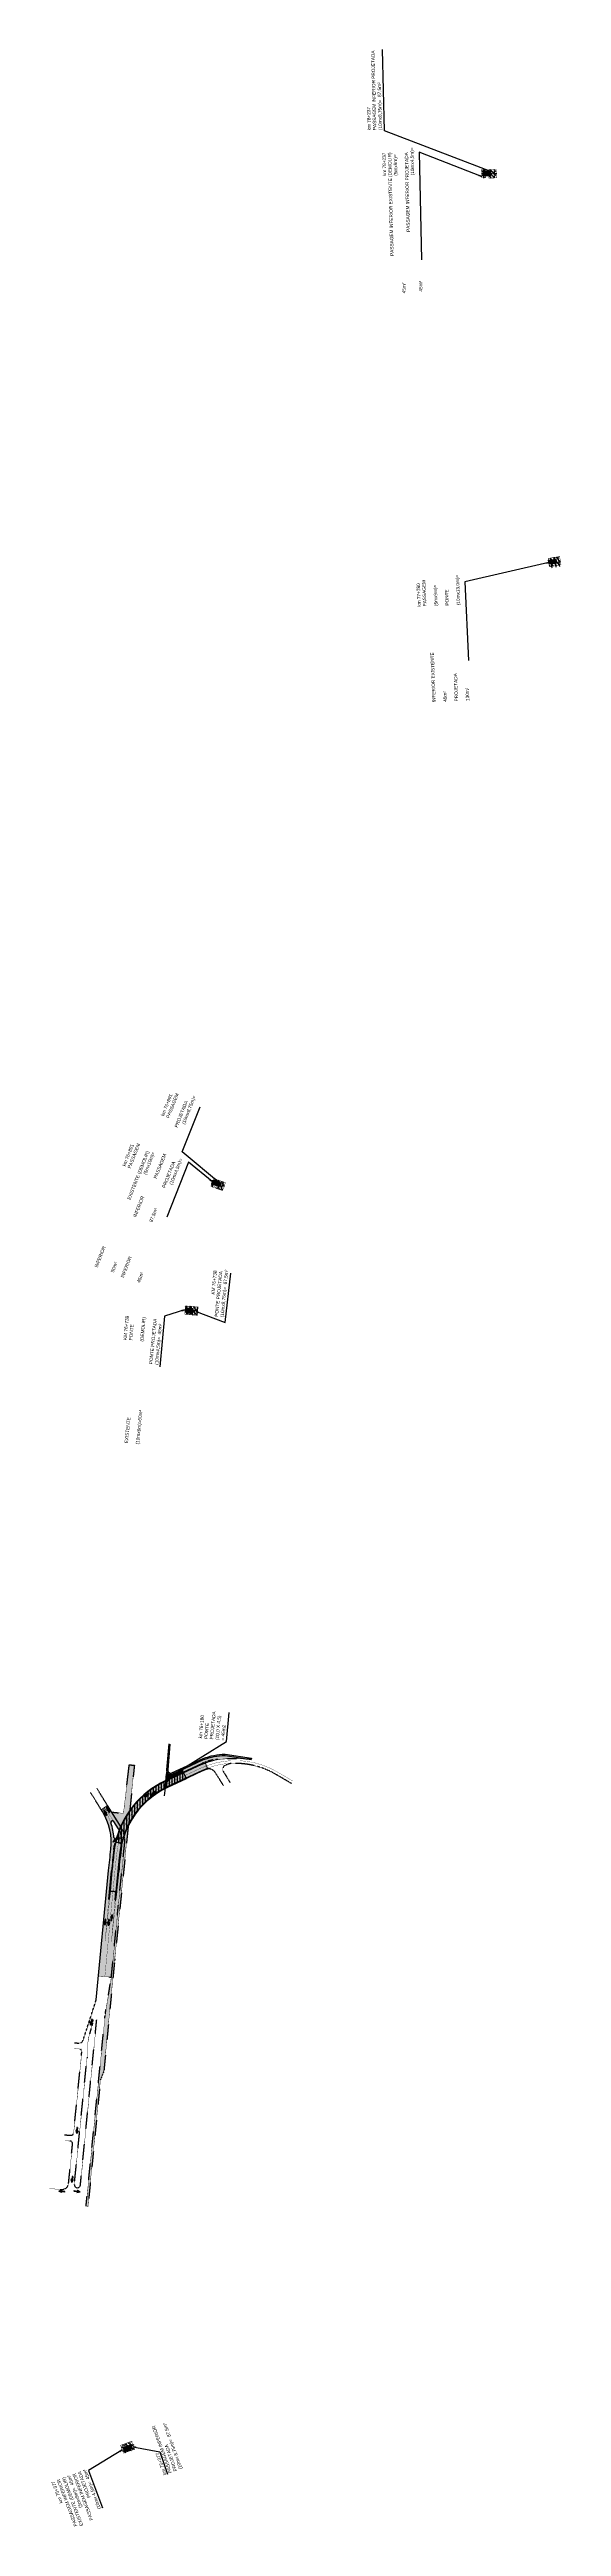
# Model space of a CAD drawing. Header units: metres. Extents: x 288915 to 323983, y 7382661 to 7464883.
# Drawn here: x 300301 to 300910, y 7445033 to 7447975 of the extents above; entities that cross this region are included whole.
import ezdxf

# ---------------------------------------------------------------- set-up
doc = ezdxf.new("R2010")
doc.units = ezdxf.units.M
for name, pattern in [('CENTER', [50.800000000000004, 31.75, -6.35, 6.35, -6.35]), ('DASHDOTX2', [2, 1, -0.5, 0, -0.5]), ('DASHED', [0.75, 0.5, -0.25]), ('Overhead 1_16_', [0.0025796875, 0.0015875, -0.0009921875])]:
    doc.linetypes.add(name, pattern=pattern)
doc.layers.get('0').update_dxf_attribs({"color": 255})
for name, color, linetype, lineweight in [('_CALÇADA', 54, 'Continuous', 30), ('_FAIXA DE TRANSITO', 254, 'Continuous', 30), ('_HATCH VIADUTO', 252, 'Continuous', 30), ('_PONTE NOVA', 20, 'Continuous', 25), ('_VIA EXISTENTE', 100, 'DASHED', 30), ('_VIADUTO', 10, 'Continuous', 30), ('_VIÁRIO', 250, 'Continuous', 30)]:
    doc.layers.add(name, color=color, linetype=linetype, lineweight=lineweight)
for name, color, linetype in [('_PASS. INFERIOR A CONSTRUIR', 10, 'Continuous'), ('_PONTE A DEMOLIR', 30, 'Continuous'), ('A-IMAGENS', 255, 'Continuous'), ('EIXO', 1, 'DASHDOTX2'), ('Indicacao_Obras_Planta$0$SETA_SENTIDO', 5, 'Continuous'), ('U-HZ-TEXTO-OAE', 2, 'Continuous')]:
    doc.layers.add(name, color=color, linetype=linetype)
doc.layers.add('_PASS. INFERIOR A DEMOLIR', color=10, linetype='Continuous', transparency=0.5)
doc.styles.add('ARIAL', font='arial.ttf')
doc.styles.add('DIM', font='arial.ttf', dxfattribs={"width": 0.8})
doc.dimstyles.new('U-1_2000', dxfattribs={"dimscale": 2, "dimtxt": 1.5, "dimasz": 0.75, "dimexe": 0.75, "dimexo": 0.75, "dimgap": 0.25, "dimtad": 1, "dimzin": 4, "dimtxsty": 'DIM', "dimblk": 'ARCHTICK', "dimcen": 0.7, "dimdle": 0.75, "dimclrd": 256, "dimclre": 256, "dimclrt": 256, "dimaunit": 1, "dimadec": 3, "dimazin": 2, "dimtfac": 1, "dimtofl": 0, "dimtmove": 0, "dimatfit": 3, "dimldrblk": 'CLOSEDBLANK', "dimfxl": 0, "dimtolj": 1, "dimtzin": 0, "dimlwd": -1, "dimlwe": -1, "dimarcsym": 0})

# ---------------------------------------------------------------- blocks, each defined once
blk = doc.blocks.new('_ArchTick')
at = {"color": 0, "linetype": 'ByBlock', "const_width": 0.15}
blk.add_lwpolyline([(-0.5, -0.5), (0.5, 0.5)], dxfattribs=at)
blk = doc.blocks.new('SETA')
at = {"layer": 'Indicacao_Obras_Planta$0$SETA_SENTIDO', "linetype": 'Continuous'}
for p, q in [((300393.9754370065, 7446913.665351719), (300395.679115807, 7446916.982485402)), ((300393.9754370065, 7446913.665351719), (300395.0112644284, 7446913.572284254)), ((300394.6655083974, 7446909.724069593), (300395.0112644284, 7446913.572284254)), ((300394.6655083974, 7446909.724069593), (300395.3826196893, 7446909.659638272)), ((300395.3826196893, 7446909.659638272), (300395.7283757202, 7446913.507852933)), ((300396.7642031424, 7446913.41478547), (300395.679115807, 7446916.982485402)), ((300395.7283757206, 7446913.507852933), (300396.7642031424, 7446913.41478547))]:
    blk.add_line(p, q, dxfattribs=at)
at = {"layer": 'Indicacao_Obras_Planta$0$SETA_SENTIDO'}
for points in [[(300396.7642031426, 7446913.41478547), (300393.9754370067, 7446913.665351719), (300395.679115807, 7446916.982485402)], [(300395.3826196899, 7446909.659638273), (300394.6655083976, 7446909.724069593), (300395.7283757207, 7446913.507852934), (300395.0112644286, 7446913.572284255)]]:
    blk.add_solid(points, dxfattribs=at)
blk = doc.blocks.new('PI SIMPLES 10 - MRS')
at = {"layer": '_PASS. INFERIOR A CONSTRUIR', "lineweight": -3}
h = blk.add_hatch(dxfattribs=at)
h.set_pattern_fill('ANSI31', color=160, scale=0.9999999999999998, angle=-91.31010274156246)
h.set_pattern_definition([(313.6898972584376, (-6427578.618084036, 3651798.303308021), (2.295807432994247, 2.193146878484967), [])])
h.paths.add_polyline_path([(-62.59785503800958, 15.97804479533806), (-58.09690314531326, 16.01226815767586), (-57.94764558505267, 6.313110889866948), (-62.446707139723, 6.278891269583255)])
at = {"layer": '_PASS. INFERIOR A CONSTRUIR', "color": 160, "lineweight": 30, "const_width": 0.4999999999999999, "flags": 128}
blk.add_lwpolyline([(-62.6025283196941, 16.27799232723191), (-62.44668064452708, 6.278883649036288), (-57.94767207931727, 6.313118509948254), (-58.10152393206954, 16.31223256420344)], close=True, dxfattribs=at)
at = {"layer": 'EIXO', "color": 160}
blk.add_line((-57.74068102519959, 11.33758159866557), (-62.80902926344424, 11.25352806318551), dxfattribs=at)
at = {"layer": 'EIXO', "color": 160, "ltscale": 0.5}
blk.add_line((-60.35700775031, 16.58305234275758), (-60.19717636145651, 6.296001079492271), dxfattribs=at)
blk = doc.blocks.new('PI MODULO DUPLO')
at = {"layer": '_PASS. INFERIOR A CONSTRUIR', "lineweight": -3}
h = blk.add_hatch(dxfattribs=at)
h.set_pattern_fill('ANSI31', color=256, scale=0.9999999999999999, angle=25.81050443779591)
h.set_pattern_definition([(70.8105044377959, (0, 0), (-2.998586356760458, 1.043601869033415), [])])
h.paths.add_polyline_path([(320171.362437691, 7385549.147346584), (320167.274849743, 7385556.883931733), (320176.1142775377, 7385561.586555734), (320180.2018654857, 7385553.849970586)])
at = {"layer": '_PASS. INFERIOR A CONSTRUIR', "lineweight": 30, "const_width": 0.4999999999999999, "flags": 128}
blk.add_lwpolyline([(320171.362437691, 7385549.147346584), (320167.274849743, 7385556.883931733), (320176.1142775377, 7385561.586555734), (320180.2018654857, 7385553.849970586)], close=True, dxfattribs=at)
at = {"layer": 'EIXO', "ltscale": 0.5}
for p, q in [((320177.1013020729, 7385559.704651429), (320168.2618742782, 7385555.002027427)), ((320179.2148409504, 7385555.731874892), (320170.3754131558, 7385551.029250889))]:
    blk.add_line(p, q, dxfattribs=at)
at = {"layer": 'EIXO'}
blk.add_line((320171.2586437064, 7385560.041326604), (320176.1746286922, 7385550.800848457), dxfattribs=at)
blk = doc.blocks.new('PONTE SIMPLES 10')
at = {"layer": '_PASS. INFERIOR A CONSTRUIR', "lineweight": -3}
h = blk.add_hatch(dxfattribs=at)
h.set_pattern_fill('ANSI31', color=256, scale=0.9999999999999998, angle=-42.12060717935838)
h.set_pattern_definition([(120, (-1.862645149230957e-09, 52.61710597015917), (-2.749630657015592, -1.587499999999999), [])])
h.paths.add_polyline_path([(-8.631162291392684, 95.85278966836631), (-4.132705775089562, 95.92290331656113), (-4.306233495473862, 105.9176003090106), (-8.804703824222088, 105.8483843770809)])
at = {"layer": '_PASS. INFERIOR A CONSTRUIR', "lineweight": 30, "const_width": 0.4999999999999999, "flags": 128}
blk.add_lwpolyline([(-8.631162291392684, 95.85278966836631), (-4.132705775089562, 95.92290331656113), (-4.306233495473862, 105.9176003090106), (-8.804703824222088, 105.8483843770809)], close=True, dxfattribs=at)
at = {"layer": 'A-IMAGENS', "color": 20, "linetype": 'CENTER', "ltscale": 0.05}
blk.add_line((-6.381428583525121, 95.88740530563518), (-6.485343149863183, 108.4722835253924), dxfattribs=at)
blk = doc.blocks.new('PONTE TRIPLA 10')
at = {"layer": '_PASS. INFERIOR A CONSTRUIR', "lineweight": -3}
h = blk.add_hatch(dxfattribs=at)
h.set_pattern_fill('ANSI31', color=256, scale=0.9999999999999998, angle=-42.12060717935838)
h.set_pattern_definition([(120, (84.42160091176629, 53.78448034124449), (-2.749630657015592, -1.587499999999999), [])])
h.paths.add_polyline_path([(75.79043862223625, 97.02016403898597), (89.53634487371892, 97.23435599077493), (89.36262338142842, 107.2428214871325), (75.61670331656933, 107.0295272516087)])
at = {"layer": '_PASS. INFERIOR A CONSTRUIR', "lineweight": 30, "const_width": 0.4999999999999999, "flags": 128}
blk.add_lwpolyline([(75.79043862223625, 97.02016403898597), (89.53634487371892, 97.23435599077493), (89.36262338142842, 107.2428214871325), (75.61670331656933, 107.0295272516087)], close=True, dxfattribs=at)
at = {"layer": 'A-IMAGENS', "color": 20, "linetype": 'CENTER', "ltscale": 0.05}
for p, q in [((77.79926557807916, 97.02734542551126), (77.7003739398598, 109.0039072130495)), ((82.0491207037121, 97.06243689358234), (81.95022906549275, 109.0389986811206)), ((87.04851379897445, 97.14033861598), (86.94715831801295, 109.4152911598794))]:
    blk.add_line(p, q, dxfattribs=at)

msp = doc.modelspace()

# ---------------------------------------------------------------- hatches: boundary and pattern name
h = msp.add_hatch()
h.set_pattern_fill('ANSI31', color=130, angle=45)
h.set_pattern_definition([(90, (0, 0), (-3.175, 6.661338147750939e-16), [])])
edge = h.paths.add_edge_path()
edge.add_line((300464.0918409543, 7445921.674858171), (300460.719815007, 7445928.929473322))
edge.add_line((300460.719815007, 7445928.929473322), (300438.8675668553, 7445918.772304924))
edge.add_arc((300484.1791655137, 7445821.288413817), 107.4999999923841, 114.9295299574548, 166.5128476936389)
edge.add_line((300379.6437744553, 7445846.360350613), (300387.4231523957, 7445844.494532061))
edge.add_arc((300484.179165521, 7445821.288413811), 99.50000000074412, 114.9791433986272, 166.512847691029, ccw=False)
edge.add_line((300442.1614773939, 7445911.481339723), (300464.0918566771, 7445921.674824345))
edge.add_line((300464.0918566771, 7445921.674824345), (300464.0918409543, 7445921.674858171))
at = {"layer": '_CALÇADA', "linetype": 'Overhead 1_16_'}
h = msp.add_hatch(color=256, dxfattribs=at)
h.dxf.hatch_style = 1
h.paths.add_polyline_path([(300484.5904052936, 7445944.155893418, -0.07886514230125992), (300509.9847528659, 7445949.079212524), (300541.107230796, 7445944.381195513), (300541.331123092, 7445945.864392142), (300510.0724890225, 7445950.582962267, 0.07947580611589573), (300484.0165477332, 7445945.543277477), (300446.8941615581, 7445928.288378799, -0.5759115965812602), (300441.9312931823, 7445931.756547024), (300444.5341866742, 7445962.60489465), (300443.0394979495, 7445962.73101212), (300440.4366044576, 7445931.882664495, 0.5759115965820366), (300447.5264164233, 7445926.928138458)])
h = msp.add_hatch(color=256, dxfattribs=at)
h.dxf.hatch_style = 1
h.paths.add_polyline_path([(300375.2085623666, 7445881.752815549), (300389.2338640695, 7445880.278461341), (300396.1829455558, 7445937.952191903), (300402.2102390288, 7445937.365833262), (300378.7425491263, 7445705.374904067), (300365.9648165654, 7445573.941123405), (300361.8830092431, 7445563.859827976), (300347.0908407015, 7445413.340775383), (300344.7998159304, 7445413.569864574), (300367.4434766092, 7445640.01960353), (300367.9221492887, 7445643.999228004), (300371.4086032927, 7445664.2165072), (300374.8555492935, 7445685.560217079), (300383.1957072921, 7445771.002073377), (300390.8305327183, 7445845.931454683), (300390.8191006822, 7445850.06647547), (300390.6098929941, 7445852.051436489), (300390.3168228373, 7445853.783970042), (300389.9206310476, 7445855.504757447), (300388.5108607817, 7445859.63943868), (300386.7509503261, 7445863.132495352)])
at = {"layer": '_CALÇADA', "linetype": 'Overhead 1_16_', "true_color": 0x636466}
h = msp.add_hatch(color=251, dxfattribs=at)
h.dxf.hatch_style = 1
edge = h.paths.add_edge_path()
edge.add_line((300447.2656894216, 7445922.947337602), (300450.9656142247, 7445924.667103872))
edge.add_line((300450.9656142247, 7445924.667103872), (300449.4903528729, 7445927.840998001))
edge.add_line((300449.4903528729, 7445927.840998001), (300447.526416425, 7445926.928138459))
edge.add_arc((300445.4189002066, 7445931.462272927), 4.999999998548144, 175.1769736196638, 294.9295299857438, ccw=False)
edge.add_line((300440.4366044587, 7445931.882664493), (300438.6413508261, 7445910.606108896))
edge.add_arc((300453.5882380649, 7445909.344934197), 14.99999999174204, 114.929529353455, 175.1769736146049, ccw=False)
h = msp.add_hatch(color=251, dxfattribs=at)
h.dxf.hatch_style = 1
h.paths.add_polyline_path([(300482.7629179662, 7445939.602691937, -0.0181928558191991), (300490.7500774071, 7445942.542102241, -0.02474757311463554), (300498.7978132611, 7445944.375149066, -0.3101057868410927), (300499.1337185449, 7445944.241889358, -0.03467301683724053), (300541.1072307975, 7445944.381195513), (300509.9847528659, 7445949.079212524, 0.07886514230125997), (300484.5904052936, 7445944.155893418), (300459.1407812361, 7445932.32662462), (300460.5936762976, 7445929.200849583)])
at = {"layer": '_HATCH VIADUTO', "linetype": 'Overhead 1_16_', "transparency": 33554610}
h = msp.add_hatch(color=256, dxfattribs=at)
h.dxf.hatch_style = 1
h.paths.add_polyline_path([(300442.0288411777, 7445911.971103217), (300482.358950048, 7445930.716987142, -0.0113114989535434), (300486.2963086613, 7445932.439909466, -0.08655253332861759), (300489.6519408349, 7445933.180376732), (300489.6477859505, 7445933.273664721), (300486.520052661, 7445940.028343965, 0.009078280489335655), (300483.1406784119, 7445938.700155523, 0.009259037984007163), (300479.7460144908, 7445937.220064152, 0.001357418396531477), (300479.2530184871, 7445936.992539634), (300439.078318472, 7445918.318891475, 0.2623672635519873), (300377.8183363864, 7445832.966342821, 0.003013392291858199), (300375.623954335, 7445811.805460809), (300373.3220065215, 7445788.222850704), (300380.2888945366, 7445787.542798217), (300382.5908423493, 7445811.125408314, -0.003013392293000045), (300384.77652147, 7445832.202366157, -0.2623672635551198)])
at = {"layer": '_PASS. INFERIOR A DEMOLIR'}
h = msp.add_hatch(color=256, dxfattribs=at)
h.dxf.hatch_style = 1
h.paths.add_polyline_path([(300816.5895563274, 7447830.597345274), (300816.7246809821, 7447825.599170676), (300825.7215038441, 7447825.842607158), (300825.5862635357, 7447830.840777829)])
h = msp.add_hatch(color=256, dxfattribs=at)
h.dxf.hatch_style = 1
h.paths.add_polyline_path([(300895.1725250088, 7447363.989004519), (300894.4912001269, 7447368.75055273), (300903.0858349877, 7447369.953578051), (300903.8059584615, 7447365.23185451)])
h = msp.add_hatch(color=256, dxfattribs=at)
h.dxf.hatch_style = 1
h.paths.add_polyline_path([(300495.936830449, 7446632.598393137), (300505.3440297894, 7446629.206549895), (300503.6465816642, 7446624.498716498), (300494.2409088287, 7446627.894793466)])
h = msp.add_hatch(color=256, dxfattribs=at)
h.dxf.hatch_style = 1
h.paths.add_polyline_path([(300471.8467469858, 7446474.712250316), (300472.2492876104, 7446479.696020079), (300463.2785020373, 7446480.4205932), (300462.8759614136, 7446475.436823438)])
h = msp.add_hatch(color=256, dxfattribs=at)
h.dxf.hatch_style = 1
h.paths.add_polyline_path([(300388.7670030119, 7445126.543588549), (300390.4826024147, 7445121.847130449), (300398.9362269952, 7445124.935209375), (300397.2206275919, 7445129.631667475)])
at = {"layer": '_PONTE NOVA', "linetype": 'Overhead 1_16_', "ltscale": 0.3}
h = msp.add_hatch(dxfattribs=at)
h.set_pattern_fill('ANSI31', color=256, scale=0.2, angle=10)
h.set_pattern_definition([(55, (0, 0), (-0.5201615481235097, 0.3642210370829143), [])])
h.paths.add_polyline_path([(300449.4903528733, 7445927.840998), (300450.9594156176, 7445924.680439625), (300460.5936762976, 7445929.200849583), (300459.1407812361, 7445932.32662462)])
at = {"layer": '_VIÁRIO', "linetype": 'Overhead 1_16_', "true_color": 0x636466}
h = msp.add_hatch(color=251, dxfattribs=at)
h.dxf.hatch_style = 1
h.paths.add_polyline_path([(300359.4288686889, 7445687.066047582), (300374.8555492933, 7445685.560217077), (300387.0695564387, 7445810.688235458, -0.004836261780595268), (300390.6923871962, 7445844.424691008, 0.169581016102569), (300386.3887992925, 7445863.731734232), (300370.3115697058, 7445889.646127966), (300362.9810755717, 7445884.390080208), (300364.2341572272, 7445882.370276289, -0.1683276157444111), (300374.3147480035, 7445837.659497404, 0.003617625420188585), (300371.642875701, 7445812.194064604)])
h.paths.add_polyline_path([(300372.8330957629, 7445778.223046648), (300373.804599315, 7445788.175743816), (300374.0786782715, 7445790.828013368), (300373.8196413798, 7445788.174275528)], flags=16)
h.paths.add_polyline_path([(300379.345199787, 7445850.555852427, -0.4937687969226068), (300378.010446378, 7445851.416052497, 0.06096916733985142), (300374.4133310524, 7445868.90858216, -0.8908321475899099), (300378.0083919496, 7445870.600804549), (300383.4146696776, 7445861.886591138, -0.1045467321465877), (300387.1420995175, 7445851.577628068, -0.569358175503137), (300385.7985461556, 7445850.50389294, 0.1782932157928858)], flags=16)
h.paths.add_polyline_path([(300360.4764573346, 7445792.841179609), (300373.2914035608, 7445791.590285949), (300374.0921981666, 7445799.794132643), (300361.2772519403, 7445801.045026303)], flags=25)

# ---------------------------------------------------------------- linework, layer by layer
at = {"color": 130}
msp.add_lwpolyline([(300464.0918409543, 7445921.674858171), (300460.719815007, 7445928.929473322), (300438.8675668553, 7445918.772304924, 0.2289539671605371), (300379.6437744553, 7445846.360350613), (300387.4231523957, 7445844.494532061, -0.2287261511256367), (300442.1614773939, 7445911.481339723), (300464.0918566771, 7445921.674824345)], format="xyb", close=True, dxfattribs=at)
at = {"layer": '_CALÇADA', "linetype": 'Continuous'}
msp.add_lwpolyline([(300444.5341866742, 7445962.60489465), (300441.9312931822, 7445931.756547024, 0.5759115965519006), (300446.8941615582, 7445928.288378799), (300484.0165477332, 7445945.543277477, -0.07947580611589576), (300510.0724890225, 7445950.582962267), (300541.331123092, 7445945.864392142)], format="xyb", dxfattribs=at)
at = {"layer": '_CALÇADA', "linetype": 'Overhead 1_16_'}
msp.add_lwpolyline([(300375.2085623666, 7445881.752815549), (300389.2338640695, 7445880.278461341), (300396.1829455558, 7445937.952191903), (300402.2102390288, 7445937.365833262), (300378.7425491263, 7445705.374904067), (300365.9648165654, 7445573.941123405), (300361.8830092431, 7445563.859827976), (300347.0908407015, 7445413.340775383), (300344.7998159304, 7445413.569864574), (300367.4434766092, 7445640.01960353), (300367.9221492887, 7445643.999228004), (300371.4086032927, 7445664.2165072), (300374.8555492935, 7445685.560217079), (300383.1957072921, 7445771.002073377), (300390.8305327183, 7445845.931454683), (300390.8191006822, 7445850.06647547), (300390.6098929941, 7445852.051436489), (300390.3168228373, 7445853.783970042), (300389.9206310476, 7445855.504757447), (300388.5108607817, 7445859.63943868), (300386.7509503261, 7445863.132495352)], close=True, dxfattribs=at)
at = {"layer": '_FAIXA DE TRANSITO', "ltscale": 0.005, "const_width": 0.3}
for points in [[(300499.7339514459, 7445943.496916485, 0.05378052835324806), (300479.5061047659, 7445936.621562165), (300439.3314046813, 7445917.947913974, 0.2623672636213739), (300378.3004318671, 7445832.914440244, 0.003013392288418998), (300376.1065471286, 7445811.758353923), (300373.8045993149, 7445788.175743815)], [(300490.0699016071, 7445934.368102111, 0.02261766871877606), (300482.0907726723, 7445931.089410109), (300441.7607129115, 7445912.343549009, 0.2623672636230598), (300384.2793839196, 7445832.255736979, 0.003013392288377861), (300382.093207492, 7445811.173983501), (300379.7912596782, 7445787.591373393)]]:
    msp.add_lwpolyline(points, format="xyb", dxfattribs=at)
at = {"layer": '_FAIXA DE TRANSITO', "linetype": 'DASHED', "ltscale": 0.02, "const_width": 0.3}
for points in [[(300590.5978703272, 7445918.640137949), (300571.9403295749, 7445929.540553254, 0.2457371866112253), (300480.8262629421, 7445933.809890791), (300440.4962031813, 7445915.064029692, 0.2623672636238968), (300381.297304598, 7445832.583155548, 0.00301339228835057), (300379.1073983427, 7445811.465434566), (300376.8054505289, 7445787.882824459)], [(300514.6688708639, 7445939.672249152, 0.06623353811778068), (300490.0699016071, 7445934.368102111)], [(300531.0234941689, 7445945.444082136, 0.07918332248507917), (300499.7339514459, 7445943.496916485)]]:
    msp.add_lwpolyline(points, format="xyb", dxfattribs=at)
at = {"layer": '_FAIXA DE TRANSITO', "ltscale": 0.005, "const_width": 0.3}
for points in [[(300374.4133310525, 7445868.90858216), (300366.6463226387, 7445887.018104088), (300378.0083919498, 7445870.600804549)], [(300367.4929852111, 7445728.506667717), (300372.7748115071, 7445777.625945848)], [(300371.7833401438, 7445777.606440218), (300367.4929852111, 7445728.506667717)], [(300374.9575080845, 7445727.778040053), (300380.2617830869, 7445777.020625026)], [(300379.2501226147, 7445776.9009613), (300374.9575080845, 7445727.778040053)]]:
    msp.add_lwpolyline(points, dxfattribs=at)
at = {"layer": '_FAIXA DE TRANSITO', "linetype": 'DASHED', "ltscale": 0.02, "const_width": 0.3}
msp.add_lwpolyline([(300367.1422089911, 7445686.31313233), (300376.805450529, 7445787.882824462)], dxfattribs=at)
at = {"layer": '_PASS. INFERIOR A DEMOLIR', "transparency": 33554687}
for points, elevation in [([(300816.5895563274, 7447830.597345274), (300816.7246809821, 7447825.599170676), (300825.7215038441, 7447825.842607158), (300825.5862635357, 7447830.840777829), (300816.5895563274, 7447830.597345274)], 687.7017235200472), ([(300471.8467469858, 7446474.712250316), (300472.2492876104, 7446479.696020079), (300463.2785020373, 7446480.4205932), (300462.8759614136, 7446475.436823438), (300471.8467469858, 7446474.712250316)], 674.6924140006638), ([(300388.7670030119, 7445126.543588549), (300390.4826024147, 7445121.847130449), (300398.9362269952, 7445124.935209375), (300397.2206275919, 7445129.631667475), (300388.7670030118, 7445126.543588549)], 674.6924140006638)]:
    msp.add_lwpolyline(points, close=True, dxfattribs=dict(at, elevation=elevation))
at = {"layer": '_PASS. INFERIOR A DEMOLIR', "elevation": 679.500531800961}
msp.add_lwpolyline([(300895.1725250088, 7447363.989004519), (300894.4912001269, 7447368.75055273), (300903.0858349877, 7447369.953578051), (300903.8059584615, 7447365.23185451), (300895.1725250088, 7447363.989004519)], close=True, dxfattribs=at)
at = {"layer": '_PASS. INFERIOR A DEMOLIR', "transparency": 33554687, "elevation": 669.391}
msp.add_lwpolyline([(300495.936830449, 7446632.598393137), (300505.3440297894, 7446629.206549895), (300503.6465816642, 7446624.498716498), (300494.2409088287, 7446627.894793466), (300495.936830449, 7446632.598393137)], dxfattribs=at)
at = {"layer": '_PONTE A DEMOLIR'}
msp.add_line((300476.9203025306, 7446471.838469959), (300477.8528217503, 7446481.795020756), dxfattribs=at)
at = {"layer": '_VIA EXISTENTE', "ltscale": 0.02}
for p, q in [((300370.3115697059, 7445889.646127968), (300357.6940745816, 7445909.983881732)), ((300338.072655182, 7445438.717069123), (300357.4226568229, 7445634.839523803)), ((300353.5726526203, 7445634.681790804), (300349.8314497579, 7445621.536739839)), ((300330.5134432692, 7445600.92117525), (300337.0508896776, 7445600.325133418)), ((300331.0238416041, 7445607.741375498), (300336.0774524852, 7445607.275085059)), ((300330.0563583313, 7445500.573600878), (300339.7634239821, 7445597.037154032)), ((300330.8749837233, 7445439.447194749), (300345.5107334973, 7445584.889263376)), ((300319.3108451947, 7445498.331053732), (300326.8929995602, 7445497.879283108)), ((300319.9746971732, 7445491.386316498), (300325.9856907546, 7445490.958015124)), ((300324.0284025882, 7445440.671046373), (300328.7573972914, 7445487.665230643)), ((300301.3563878797, 7445434.454552222), (300315.5255418097, 7445433.490489425))]:
    msp.add_line(p, q, dxfattribs=at)
for points in [[(300508.1432837199, 7445913.304599186), (300498.5579543223, 7445928.52040787, 0.2652438301303562), (300489.8123688833, 7445933.186232067, 0.2652438301303562)], [(300588.9822580565, 7445915.694729236), (300570.3247173042, 7445926.595144541, 0.1472222825779819), (300517.0900851978, 7445939.419801841, 0.08464489503575857), (300513.8129813434, 7445938.670345907), (300510.2882544186, 7445937.20615747, 0.4595190875937557), (300507.9330275194, 7445929.992828896), (300515.992399108, 7445916.725480121)]]:
    msp.add_lwpolyline(points, format="xyb", dxfattribs=at)
at = {"layer": '_VIA EXISTENTE', "ltscale": 0.02, "flags": 128}
for points in [[(300362.9810755717, 7445884.390080208), (300350.0463127161, 7445905.239228061)], [(300341.2908132293, 7445610.704812098), (300356.0478916634, 7445655.991489536)]]:
    msp.add_lwpolyline(points, dxfattribs=at)
at = {"layer": '_VIA EXISTENTE', "ltscale": 0.02}
for centre, radius, start, end in [((300336.5368449343, 7445612.253936189), 5, 264.7283155288404, 341.9513264572742), ((300336.7784989903, 7445597.337525125), 3, 354.2537064266251, 84.7905464342062), ((300446.0118694654, 7445594.162904433), 100, 164.1131575892177, 179.7883693362175), ((300246.0132337703, 7445594.901633129), 100, 354.2537064266139, 359.7883693362176), ((300325.7724722996, 7445487.965601736), 3, 354.2537064267039, 85.92439132845114), ((300327.0714333394, 7445500.873971971), 3, 266.5901533652471, 354.2537064265919), ((300316.06860261, 7445441.472035953), 8, 266.1076202253574, 354.2537064266253), ((300334.4741120686, 7445439.085016581), 3.617305332862133, 174.2537035248155, 354.5686886333995)]:
    msp.add_arc(centre, radius, start, end, dxfattribs=at)
at = {"layer": '_VIADUTO', "linetype": 'Overhead 1_16_'}
for q in [(300486.2862920769, 7445940.533175298), (300489.6741879087, 7445932.680871923)]:
    msp.add_line((300489.6477859505, 7445933.273664721), q, dxfattribs=at)
at = {"layer": '_VIADUTO', "ltscale": 0.005}
msp.add_line((300372.8243716632, 7445788.271425881), (300380.7865293949, 7445787.49422304), dxfattribs=at)
at = {"layer": '_VIADUTO', "ltscale": 0.005, "const_width": 0.5}
for points in [[(300479.5384816665, 7445937.676599246), (300438.8675668553, 7445918.772304924, 0.2623672636207467), (300377.3213231637, 7445833.020912561, 0.003013392288384404), (300375.126319477, 7445811.854035989), (300372.8243716632, 7445788.271425881)], [(300482.5696528216, 7445930.263550991), (300442.2395928024, 7445911.517689771, 0.262367263623648), (300385.2735346879, 7445832.147796374, 0.003013392288412592), (300383.0884772086, 7445811.076833148), (300380.7865293949, 7445787.49422304)]]:
    msp.add_lwpolyline(points, format="xyb", dxfattribs=at)
at = {"layer": '_VIADUTO', "ltscale": 0.005}
for points in [[(300486.5849151788, 7445940.052461121, 0.01986983861895444), (300479.2530185618, 7445936.992539668), (300439.078318477, 7445918.318891477, 0.2623672636213888), (300377.818336384, 7445832.966342798, 0.003013392288345207), (300375.6239543352, 7445811.805460812), (300373.3220065215, 7445788.222850704)], [(300489.6519408348, 7445933.180376732, 0.08655237298650591), (300486.2963145495, 7445932.439911885, 0.01131165823185478), (300482.3589009414, 7445930.716964317), (300442.0288411807, 7445911.971103218, 0.2623672636230505), (300384.7765214677, 7445832.202366135, 0.0030133922883202), (300382.5908423504, 7445811.125408325), (300380.2888945366, 7445787.542798217)], [(300489.6741879087, 7445932.680871923, 0.08655237369965961), (300486.4863429366, 7445931.977430305, 0.01131165823147101), (300482.5696528216, 7445930.263550991), (300442.2395928024, 7445911.517689771, 0.262367263623648), (300385.2735346879, 7445832.147796374, 0.003013392288412592), (300383.0884772086, 7445811.076833148), (300380.7865293949, 7445787.49422304)]]:
    msp.add_lwpolyline(points, format="xyb", dxfattribs=at)
at = {"layer": '_VIADUTO', "linetype": 'Overhead 1_16_'}
for centre, radius, start, end in [((300521.4033424493, 7445846.309851376), 100.4999987978423, 112.4964782893029, 114.6184328477933), ((300521.4033424493, 7445846.309851376), 99.99999879784227, 112.4964782893029, 114.6184328477933), ((300521.4033426798, 7445846.309850805), 100.4999994139722, 110.4380323223333, 112.4964782860514), ((300521.4033426798, 7445846.309850805), 99.99999941397225, 110.4149653947384, 112.4964782860514)]:
    msp.add_arc(centre, radius, start, end, dxfattribs=at)
at = {"layer": '_VIÁRIO', "linetype": 'Continuous'}
for p, q in [((300482.7629179662, 7445939.602691937), (300447.2656894219, 7445922.947337602)), ((300438.6413508257, 7445910.606108891), (300437.8337109655, 7445901.034316869))]:
    msp.add_line(p, q, dxfattribs=at)
at = {"layer": '_VIÁRIO', "linetype": 'Overhead 1_16_'}
for p, q in [((300450.9656142244, 7445924.667103872), (300449.4903528729, 7445927.840998001)), ((300459.1407812356, 7445932.326624621), (300460.6160425877, 7445929.152730491)), ((300541.331123092, 7445945.864392142), (300541.1072307959, 7445944.381195513)), ((300373.3536059728, 7445788.546575479), (300373.5810434133, 7445790.876588546)), ((300373.8196413798, 7445788.174275528), (300374.0786782715, 7445790.828013368)), ((300359.428868689, 7445687.066047582), (300374.8555492933, 7445685.560217078)), ((300346.0134670792, 7445594.728165615), (300345.9844616585, 7445589.596916883))]:
    msp.add_line(p, q, dxfattribs=at)
at = {"layer": '_VIÁRIO', "ltscale": 0.005}
for p, q in [((300386.3887992847, 7445863.731734244), (300370.3115697058, 7445889.646127966)), ((300383.4146696703, 7445861.88659115), (300378.0083919498, 7445870.600804549)), ((300371.8528681115, 7445778.318728716), (300375.1263194777, 7445811.854035997)), ((300380.3126607014, 7445777.492950696), (300383.5861120676, 7445811.028257976)), ((300372.8330957629, 7445778.223046648), (300373.804599315, 7445788.175743816)), ((300379.3173909848, 7445777.590101052), (300380.2888945368, 7445787.542798219)), ((300380.3126607013, 7445777.492950696), (300381.2841642531, 7445787.445647862))]:
    msp.add_line(p, q, dxfattribs=at)
at = {"layer": '_VIÁRIO', "linetype": 'Continuous'}
msp.add_lwpolyline([(300443.0394979495, 7445962.73101212), (300440.4366044576, 7445931.882664494, 0.5759115965541025), (300447.5264164233, 7445926.928138458), (300484.5904052936, 7445944.155893418, -0.07886514230126032), (300509.9847528659, 7445949.079212524), (300541.1072307975, 7445944.381195513)], format="xyb", dxfattribs=at)
at = {"layer": '_VIÁRIO', "linetype": 'Overhead 1_16_'}
for points in [[(300447.2656894216, 7445922.947337602), (300450.9656142247, 7445924.667103872), (300449.4903528729, 7445927.840998001), (300447.526416425, 7445926.928138459, -0.5759115966982001), (300440.4366044587, 7445931.882664493), (300438.6413508261, 7445910.606108896, -0.2691067245040253), (300447.2656895614, 7445922.947337667)], [(300498.9716373942, 7445943.761472044, 0.03202350022692568), (300486.7106614056, 7445940.099070594, 0.03202350022692568)]]:
    msp.add_lwpolyline(points, format="xyb", dxfattribs=at)
at = {"layer": '_VIÁRIO', "ltscale": 0.005, "flags": 128}
msp.add_lwpolyline([(300356.0478916634, 7445655.991489536), (300356.2057336419, 7445656.475876659, 0.05448004209411694), (300356.6504942161, 7445658.602621289), (300371.6428754702, 7445812.194062239, -0.003617625743036648), (300374.3147479934, 7445837.659497314, 0.1683276159068192), (300364.2341572518, 7445882.370276249), (300362.9810755717, 7445884.390080208)], format="xyb", dxfattribs=at)
at = {"layer": '_VIÁRIO', "linetype": 'Overhead 1_16_'}
for points in [[(300362.9810755717, 7445884.390080208), (300370.3115697058, 7445889.646127966)], [(300372.983935499, 7445788.153436548), (300381.2022260673, 7445787.316454535)]]:
    msp.add_lwpolyline(points, dxfattribs=at)
at = {"layer": '_VIÁRIO', "ltscale": 0.005, "flags": 128}
msp.add_lwpolyline([(300371.8528681115, 7445778.318728717), (300375.1263194777, 7445811.854035997)], dxfattribs=at)
at = {"layer": '_VIÁRIO', "linetype": 'Continuous'}
msp.add_arc((300453.5882380727, 7445909.344934192), 15, 114.9295299601027, 175.1769736172295, dxfattribs=at)
at = {"layer": '_VIÁRIO', "linetype": 'Overhead 1_16_'}
for centre, radius, start, end in [((300527.1354992985, 7445831.35191216), 116.9921249329581, 107.9053711966616, 112.2889898104128), ((300521.4033426798, 7445846.309850805), 99.99999941397225, 108.6015787584288, 110.299460159817), ((300513.2800447103, 7445862.210183207), 83.43150869010047, 99.97448378147932, 105.6667346177638), ((300498.8686662087, 7445944.063761806), 0.319346466152384, 277.1518514346277, 102.8188067973133), ((300521.1236948359, 7445642.037218186), 303.0036671975366, 86.21851465509677, 94.16180259783883), ((300382.501332185, 7445841.768736809), 4.336732436599214, 356.636757529297, 176.8797349637347), ((300382.501332185, 7445841.768736809), 9.336732436599213, 69.32024354584466, 109.7571359053001), ((300372.3429819372, 7445778.270887683), 0.4924432218682527, 174.4249014057612, 354.4249011880937), ((300379.8075060454, 7445777.542272671), 0.4924432218682527, 174.4263804633091, 354.4234221272559)]:
    msp.add_arc(centre, radius, start, end, dxfattribs=at)
at = {"layer": '_VIÁRIO', "ltscale": 0.005}
for centre, radius, start, end in [((300376.3088893128, 7445869.546437067), 2, 31.81536828764223, 198.598074202071), ((300304.751564983, 7445845.467414355), 73.49999999320471, 4.642245600966304, 18.5980741991783), ((302132.7726389857, 7445640.286511121), 1766.000000020277, 173.595806242013, 174.424901372901), ((300304.751564983, 7445845.467414355), 73.49999999320471, 353.5958061659827, 357.2998159026684), ((300360.8962597406, 7445847.916221999), 26.50000000002878, 7.941749874288765, 31.81536832987316), ((302132.7726388195, 7445640.286512503), 1757.499999720481, 173.4254084039956, 174.4249014178702), ((302132.7726388195, 7445640.286512503), 1757.499999720481, 173.4254084040262, 174.4249014178702)]:
    msp.add_arc(centre, radius, start, end, dxfattribs=at)
at = {"layer": '_VIÁRIO', "linetype": 'Overhead 1_16_', "ltscale": 0.005}
for centre, start, end in [((300379.0071658529, 7445851.496986349), 184.6422455921657, 289.757135904469), ((300386.1516904694, 7445851.439461801), 249.320243537344, 7.941749859557528)]:
    msp.add_arc(centre, 1, start, end, dxfattribs=at)

# ---------------------------------------------------------------- block references
at = {"layer": '_VIÁRIO', "linetype": 'Overhead 1_16_'}
for p, rotation in [((5924350.079734684, 12336518.53420596), 133.3204372290477), ((-5387359.485058723, 2629695.757910553), 312.5666695786568), ((-3493452.924774256, 13860994.73883491), 212.9095127098461), ((4178256.116441087, 1081234.964486099), 33.66328036023695), ((6004593.539600099, 12242586.41184262), 132.3708190826354), ((684099.1159436654, 14888835.42252212), 179.3586602359121), ((684103.3700999112, 14888834.79611106), 179.3586602359121), ((-181239.316040751, 8364.370088913602), 358.6048925855212), ((2400445.225605364, 14596601.25047549), 165.9435158824412), ((684065.6933364158, 14888587.95964924), 179.3586602359121), ((7726579.204417896, 6815057.646192539), 87.45807504589659), ((684059.938124144, 14888529.78265063), 179.3586602359121), ((-7097550.847086238, 8349895.066740357), 265.3395816172481)]:
    msp.add_blockref('SETA', p, dxfattribs=dict(at, rotation=rotation))
at = {"layer": 'A-IMAGENS'}
for name, p, rotation in [('PI MODULO DUPLO', (-6163688.268992977, 11033768.40277245), 243.4646655009321), ('PI SIMPLES 10 - MRS', (300756.9547772012, 7447838.356388456), 181.0211358697527), ('PONTE TRIPLA 10', (300968.4560230702, 7447480.309697612), 188.4162386577771), ('PI SIMPLES 10 - MRS', (300444.470591495, 7446660.903742709), 159.3987206094443), ('PI MODULO DUPLO', (-4387742.133192131, 13162331.09918663), 221.8422502406237), ('PI SIMPLES 10 - MRS', (300405.8892406439, 7446495.205636292), 174.2407406791278), ('PI MODULO DUPLO', (-5695460.059590201, 11770565.5396169), 236.6842703103073), ('PONTE SIMPLES 10', (300544.3814138119, 7445975.735664189), 114.4584647076204), ('PI SIMPLES 10 - MRS', (300329.1393111497, 7445116.022362918), 199.6060949925956), ('PI MODULO DUPLO', (-6969885.745173494, 8783760.2107036), 262.0496246237751)]:
    msp.add_blockref(name, p, dxfattribs=dict(at, rotation=rotation))

# ---------------------------------------------------------------- texts
at = {"layer": 'U-HZ-TEXTO-OAE', "color": 2, "linetype": 'Continuous', "lineweight": -3, "style": 'ARIAL'}
for s, insert, char_height, width, attachment_point, rotation in [('{\\C256;km 78+237\\PPASSAGEM INFERIOR PROJETADA\\P}(10mx8,75m)=  87,5m²{\\C256; }', (300697.7476987232, 7447879.873226851, -687.7017235200472), 3.999999999999998, 116.944097618699, 7, 91.33352539112033), ('\\pi139.89;{\\C256;km 78+237\\P\\pi44.751;PASSAGEM INFERIOR EXISTENTE (DEMOLIR)\\P\\pi126.36;}(5mx9m)=  45m²  {\\C256;\\P\\pi72.792;PASSAGEM INFERIOR PROJETADA\\P\\pi118.59;}(10mx4,5m)=  45m²{\\C256; }', (300744.8294178456, 7447686.390754827), 3.999999999999998, 167.0701450976417, 7, 91.33352539112033), ('\\pi114.14;{\\C256;km 77+780\\P\\pi49.816;}PASSAGEM INFERIOR{\\C256; EXISTENTE \\P\\pi100.59;}(5mx9m)=  45m²  {\\C256;\\P\\pi87.39;}PONTE{\\C256; PROJETADA \\P\\pi88.163;}(10mx13,0m)= 130m²', (300800.419914406, 7447201.71370175), 3.999999999999998, 141.3031107302235, 7, 92.18695013821392), ('\\pi123.84;{\\C256;km 76+891\\P\\pi91.138;}PASSAGEM INFERIOR{\\C256;\\P\\pi117.14;PROJETADA \\P\\pi94.006;}(10mx8,75m)=  87,5m²{\\C256; }', (300423.6858917731, 7446580.322475525), 3.999999999999997, 150.2515116109686, 7, 68.47405336450868), ('\\pi123.84;{\\C256;km 76+891\\P\\pi91.138;}PASSAGEM INFERIOR{\\C256;\\P\\pi89.111;EXISTENTE (DEMOLIR) \\P\\pi106.43;}(5mx10m)=  50m²  {\\C256;\\P\\pi91.138;}PASSAGEM INFERIOR{\\C256;\\P\\pi117.14;PROJETADA \\P\\pi101.77;}(10mx4,5m)=  45m²{\\C256; }', (300408.1905404576, 7446508.733002655), 3.999999999999997, 150.2515116109686, 7, 68.47405336450868), ('\\pi122.17;{\\C256;KM 76+738} \\P\\pi96.339;PONTE{\\C256; PROJETADA \\P\\pi94.006;}(10mx8,75m)=  87,5m²', (300500.2679080539, 7446373.396474482), 3.999999999999997, 150.2515116112594, 7, 84.49407958475346), ('\\pi122.17;{\\C256;KM 76+738} {\\C256;\\P\\pi99.13;}PONTE{\\C256; EXISTENTE \\P\\pi78.805;(DEMOLIR) (10mx6m)=60m²} \\P\\pi96.339;PONTE{\\C256; PROJETADA \\P\\pi101.77;}(10mx4,5m)=  45m²', (300422.2917851098, 7446316.932593679), 3.999999999999997, 150.2515116112594, 7, 84.49407958475346), ('\\pt12;km {\\C256;76+180}\\P\\ptz;PONTE\\PPROJETADA \\P(10,0 X 4,5)\\P= 45m2', (300509.1436203517, 7445966.600064174), 3.999999999999999, 150.2515116109687, 7, 84.6175491159603), ('{\\C256;km 75+377\\P}PASSAGEM INFERIOR\\P{\\C256;PROJETADA \\P}(10mx 8,75m)=  87,5m²', (300460.5096618282, 7445102.202228924), 3.999999999999998, 150.2515116109686, 7, 109.7363553936514), ('{\\C256;km 75+377\\P}PASSAGEM INFERIOR{\\C256; \\PEXISTENTE (DEMOLIR) \\P}(5mx9m)=  45m²  {\\C256;\\P}PASSAGEM INFERIOR{\\C256; \\PPROJETADA \\P}(10mx 4,5m)=  45m²', (300345.8362649801, 7445102.104589958), 3.999999999999998, 65.77002037884111, 9, 110.68090673951346)]:
    msp.add_mtext(s, dxfattribs=dict(at, insert=insert, char_height=char_height, width=width, attachment_point=attachment_point, rotation=rotation))

# ---------------------------------------------------------------- leaders
at = {"layer": 'U-HZ-TEXTO-OAE', "color": 2, "linetype": 'Continuous', "lineweight": -3}
for points in [[(300828.0203223759, 7447829.717222505, -687.7017235200472), (300699.4886449102, 7447878.890933009, -687.7017235200472), (300697.3308537403, 7447975.485122791, -687.7017235200472)], [(300814.9391507002, 7447824.776963514), (300740.6133053099, 7447853.600824387), (300743.4726335439, 7447725.602110727)], [(300894.933817709, 7447366.07999676), (300795.0083922704, 7447343.362847722), (300799.5343995867, 7447249.659244213)], [(300504.6571922752, 7446628.09102743), (300458.8599914736, 7446666.024288406), (300480.2631191467, 7446719.688328213)], [(300494.8061247722, 7446630.68005426), (300466.6557961982, 7446653.797136881), (300440.9688282142, 7446588.492039514)], [(300475.6078395008, 7446476.333500835), (300510.1069699659, 7446463.529869271), (300516.8361790953, 7446522.010767021)], [(300461.6578362286, 7446478.366747729), (300438.1438658235, 7446470.785012646), (300432.2969919675, 7446410.740558872)], [(300455.3384160894, 7445930.62159563), (300511.7607166073, 7445965.440303298), (300515.0258843392, 7446000.096208572)], [(300400.5483032794, 7445127.902658053), (300432.3500861675, 7445121.655288317), (300441.6831326899, 7445095.092274085)], [(300387.3777076947, 7445123.835049172), (300347.5273085013, 7445099.592396898), (300364.2006030222, 7445055.132775893)]]:
    msp.add_leader(points, dimstyle='U-1_2000', override={"dimscale": 1, "dimasz": 3}, dxfattribs=at)

doc.saveas('drawing.dxf')
